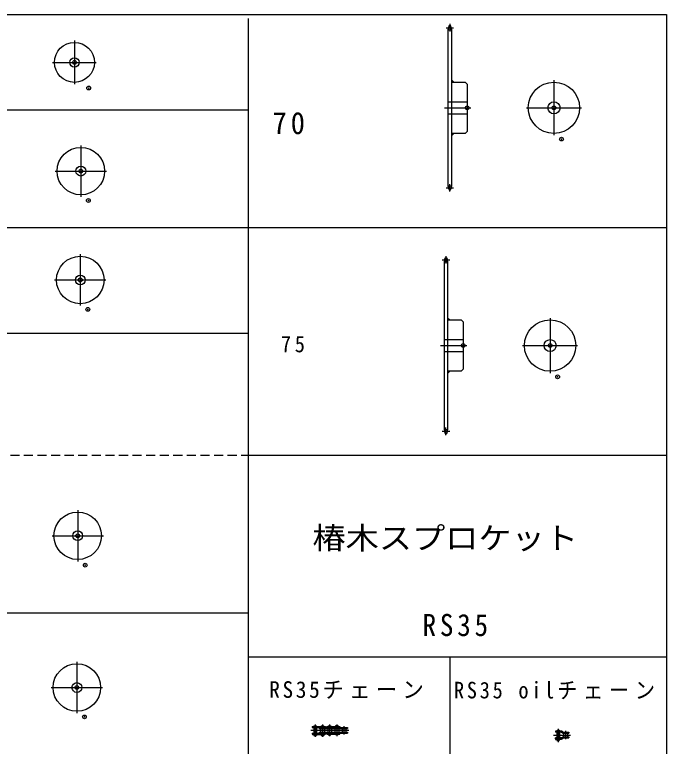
# Model space of a CAD drawing. Units: millimetres, scale not verified. Extents: x -3927 to 20054, y -11123 to 3558.
# Drawn here: x 3001 to 3865, y -1528 to -557 of the extents above; entities that cross this region are included whole.
import ezdxf
from ezdxf.enums import TextEntityAlignment as Align

# ---------------------------------------------------------------- set-up
doc = ezdxf.new("R2010")
doc.units = ezdxf.units.MM
doc.header["$LTSCALE"] = 10
doc.header["$PDMODE"] = 32
doc.header["$PDSIZE"] = 5
doc.linetypes.add('CHAIN2', pattern=[12, 9, -1, 1, -1])
doc.linetypes.add('DASHED1', pattern=[1.8, 1.2, -0.6])
doc.layers.add('0-3_エンジン', color=7, linetype='Continuous')
doc.styles.add('ＭＳ ゴシック', font='')
doc.styles.get('ＭＳ ゴシック').set_extended_font_data('MS Gothic')

msp = doc.modelspace()

# ---------------------------------------------------------------- linework, layer by layer
at = {"layer": '0-3_エンジン'}
for p, q in [((2122.08, -557.38), (3310.7, -557.38)), ((3310.7, -562.49), (3310.7, -2421.87)), ((3576.92, -571.93), (3578.84, -571.93)), ((3575.73, -785.17), (3575.73, -576.69)), ((3575.73, -577.32), (3580.03, -577.32)), ((3580.03, -576.69), (3580.03, -785.17)), ((3580.03, -643.93), (3583.03, -646.93)), ((3575.73, -672.93), (3600.73, -672.93)), ((2863.97, -683.46), (3310.7, -683.46)), ((3575.73, -688.93), (3600.73, -688.93)), ((3580.03, -717.93), (3583.03, -714.93)), ((3575.73, -784.54), (3580.03, -784.54)), ((3576.92, -789.93), (3578.84, -789.93)), ((2797.32, -839.76), (3310.7, -839.76)), ((3310.7, -839.76), (3864.85, -839.76)), ((3571.77, -879.81), (3573.69, -879.81)), ((3570.58, -1108.05), (3570.58, -884.57)), ((3570.58, -885.12), (3574.88, -885.12)), ((3574.88, -884.57), (3574.88, -1108.05)), ((3574.88, -959.31), (3577.88, -962.31)), ((2797.32, -979.72), (3310.7, -979.72)), ((3570.58, -988.31), (3595.58, -988.31)), ((3570.58, -1004.31), (3595.58, -1004.31)), ((3574.88, -1033.31), (3577.88, -1030.31)), ((3570.58, -1107.5), (3574.88, -1107.5)), ((3571.77, -1112.81), (3573.69, -1112.81)), ((3310.7, -1141.72), (3864.85, -1141.72)), ((3864.85, -1141.72), (3864.85, -1591.26)), ((2797.32, -1350.97), (3310.7, -1350.97)), ((3310.7, -1409.01), (3864.85, -1409.01)), ((3577.95, -1409.01), (3577.95, -1591.26)), ((3395.58, -1501.56), (3395.58, -1502.81)), ((3395.58, -1501.56), (3412.88, -1501.56)), ((3395.58, -1502.81), (3412.88, -1502.81)), ((3397.25, -1501.56), (3398.05, -1500.76)), ((3397.67, -1502.81), (3397.67, -1510.41)), ((3398.05, -1500.76), (3400.88, -1500.76)), ((3400.88, -1500.76), (3401.68, -1501.56)), ((3401.26, -1502.81), (3401.26, -1510.41)), ((3404.45, -1502.97), (3423.05, -1502.97)), ((3404.45, -1502.97), (3404.45, -1504.22)), ((3404.45, -1504.22), (3423.05, -1504.22)), ((3406.45, -1504.22), (3406.45, -1509)), ((3406.77, -1501.56), (3407.57, -1500.76)), ((3407.57, -1500.76), (3410.41, -1500.76)), ((3410.41, -1500.76), (3411.21, -1501.56)), ((3411.53, -1504.22), (3411.53, -1509)), ((3412.88, -1501.56), (3412.88, -1502.81)), ((3414.63, -1501.56), (3414.63, -1502.81)), ((3414.63, -1501.56), (3431.93, -1501.56)), ((3414.63, -1502.81), (3431.93, -1502.81)), ((3415.97, -1504.22), (3415.97, -1509)), ((3416.72, -1500.76), (3416.72, -1501.56)), ((3416.72, -1500.76), (3420.31, -1500.76)), ((3420.31, -1500.76), (3420.31, -1501.56)), ((3421.05, -1504.22), (3421.05, -1509)), ((3423.05, -1502.97), (3423.05, -1504.22)), ((3423.5, -1502.97), (3423.5, -1504.22)), ((3423.5, -1502.97), (3442.1, -1502.97)), ((3423.5, -1504.22), (3442.1, -1504.22)), ((3425.5, -1504.22), (3425.5, -1509)), ((3429.83, -1500.76), (3426.24, -1500.76)), ((3426.24, -1500.76), (3426.24, -1501.56)), ((3429.83, -1500.76), (3429.83, -1501.56)), ((3430.58, -1504.22), (3430.58, -1509)), ((3431.93, -1501.56), (3431.93, -1502.81)), ((3435.02, -1504.22), (3435.02, -1509)), ((3440.1, -1504.22), (3440.1, -1509)), ((3442.1, -1502.97), (3442.1, -1504.22)), ((3395.58, -1510.41), (3412.88, -1510.41)), ((3395.58, -1510.41), (3395.58, -1511.66)), ((3395.58, -1511.66), (3412.88, -1511.66)), ((3395.86, -1511.66), (3395.86, -1512.26)), ((3395.86, -1512.26), (3412.13, -1512.26)), ((3397.67, -1512.26), (3397.67, -1513.46)), ((3397.67, -1513.46), (3401.26, -1513.46)), ((3401.26, -1512.26), (3401.26, -1513.46)), ((3404.45, -1509), (3423.05, -1509)), ((3404.45, -1509), (3404.45, -1510.25)), ((3404.45, -1510.25), (3423.05, -1510.25)), ((3407.19, -1512.26), (3407.19, -1513.46)), ((3407.19, -1513.46), (3410.78, -1513.46)), ((3410.78, -1512.26), (3410.78, -1513.46)), ((3412.13, -1511.66), (3412.13, -1512.26)), ((3412.88, -1510.41), (3412.88, -1511.66)), ((3414.63, -1510.41), (3431.93, -1510.41)), ((3414.63, -1511.66), (3414.63, -1510.41)), ((3416.72, -1512.46), (3416.72, -1511.66)), ((3416.72, -1512.46), (3420.31, -1512.46)), ((3420.31, -1512.46), (3420.31, -1511.66)), ((3423.05, -1509), (3423.05, -1510.25)), ((3423.5, -1509), (3442.1, -1509)), ((3423.5, -1509), (3423.5, -1510.25)), ((3423.5, -1510.25), (3442.1, -1510.25)), ((3429.83, -1512.46), (3429.83, -1511.66)), ((3442.1, -1509), (3442.1, -1510.25)), ((3725.85, -1509.05), (3717.7, -1509.05)), ((3719.79, -1509.05), (3719.79, -1516.65)), ((3723.38, -1509.05), (3723.38, -1516.65)), ((3725.85, -1509.05), (3728, -1510.46)), ((3726.23, -1507.8), (3728.37, -1509.21)), ((3726.85, -1508.21), (3726.73, -1507.8)), ((3727.5, -1510.46), (3727.38, -1510.06)), ((3727.5, -1510.46), (3735.61, -1510.46)), ((3728.37, -1509.21), (3735.61, -1509.21)), ((3728.57, -1510.46), (3728.57, -1515.24)), ((3733.65, -1510.46), (3733.65, -1515.24)), ((3735.61, -1509.21), (3735.61, -1510.46)), ((3725.85, -1516.65), (3717.7, -1516.65)), ((3719.77, -1518.7), (3718.33, -1518.7)), ((3719.77, -1520.26), (3722.87, -1520.26)), ((3719.79, -1517.9), (3719.79, -1520.26)), ((3722.87, -1517.9), (3722.87, -1520.26)), ((3725.46, -1518.7), (3722.87, -1518.7)), ((3725.46, -1517.9), (3725.86, -1518.3)), ((3725.46, -1518.7), (3725.86, -1518.3)), ((3725.85, -1516.65), (3728, -1515.24)), ((3726.23, -1517.9), (3728.37, -1516.49)), ((3726.85, -1517.5), (3726.73, -1517.9)), ((3727.5, -1515.24), (3727.38, -1515.65)), ((3727.5, -1515.24), (3735.61, -1515.24)), ((3728.37, -1516.49), (3735.61, -1516.49)), ((3735.61, -1515.24), (3735.61, -1516.49))]:
    msp.add_line(p, q, dxfattribs=at)
at = {"layer": '0-3_エンジン', "linetype": 'CHAIN2'}
for p, q in [((3577.88, -569.74), (3577.88, -579.82)), ((3572.84, -574.78), (3582.92, -574.78)), ((3080.29, -591.72), (3080.29, -649.72)), ((3051.29, -620.72), (3109.29, -620.72)), ((3715.88, -644.43), (3715.88, -717.43)), ((3570.73, -680.93), (3605.73, -680.93)), ((3679.38, -680.93), (3752.38, -680.93)), ((3088.74, -730.91), (3088.74, -798.91)), ((3054.75, -764.91), (3122.74, -764.91)), ((3577.88, -792.12), (3577.88, -782.04)), ((3572.84, -787.08), (3582.92, -787.08)), ((3088, -875.29), (3088, -943.29)), ((3567.69, -882.58), (3577.77, -882.58)), ((3572.73, -877.54), (3572.73, -887.62)), ((3054, -909.29), (3122, -909.29)), ((3710.73, -959.81), (3710.73, -1032.81)), ((3565.58, -996.31), (3600.58, -996.31)), ((3674.23, -996.31), (3747.23, -996.31)), ((3572.73, -1115.08), (3572.73, -1105)), ((3567.69, -1110.04), (3577.77, -1110.04)), ((3084.62, -1214.56), (3084.62, -1282.56)), ((3050.62, -1248.56), (3118.62, -1248.56)), ((3083.53, -1415.84), (3083.53, -1483.84)), ((3049.53, -1449.84), (3117.53, -1449.84))]:
    msp.add_line(p, q, dxfattribs=at)
at = {"layer": '0-3_エンジン', "linetype": 'DASHED1'}
msp.add_line((2797.32, -1141.72), (3310.7, -1141.72), dxfattribs=at)
at = {"layer": '0-3_エンジン', "color": 6, "linetype": 'CHAIN2'}
for p, q in [((3399.46, -1498.76), (3399.46, -1515.46)), ((3408.99, -1498.76), (3408.99, -1515.46)), ((3418.51, -1498.76), (3418.51, -1514.46)), ((3428.04, -1498.76), (3428.04, -1514.46)), ((3437.56, -1500.97), (3437.56, -1512.25)), ((3393.58, -1506.61), (3444.1, -1506.61)), ((3715.39, -1512.85), (3737.61, -1512.85)), ((3721.59, -1504.76), (3721.59, -1522.26)), ((3721.59, -1504.76), (3721.59, -1522.26)), ((3731.11, -1507.21), (3731.11, -1518.49))]:
    msp.add_line(p, q, dxfattribs=at)
at = {"layer": '0-3_エンジン'}
for points in [[(3310.7, -557.38), (3828.69, -557.38), (3864.85, -557.38), (3864.85, -1141.72)], [(3580.03, -646.93), (3598.23, -646.93), (3600.73, -649.43), (3600.73, -712.43), (3598.23, -714.93), (3580.03, -714.93)], [(3574.88, -962.31), (3593.08, -962.31), (3595.58, -964.81), (3595.58, -1027.81), (3593.08, -1030.31), (3574.88, -1030.31)], [(3414.63, -1511.66), (3431.93, -1511.66), (3431.93, -1510.41)], [(3429.83, -1512.46), (3426.24, -1512.46), (3426.24, -1511.66)], [(3726.73, -1507.8), (3717.7, -1507.8), (3717.7, -1509.05)], [(3726.73, -1517.9), (3717.7, -1517.9), (3717.7, -1516.65)]]:
    msp.add_lwpolyline(points, dxfattribs=at)
for centre, radius in [((3080.29, -620.72), 26.5), ((3080.29, -620.72), 6.25), ((3715.88, -680.93), 34), ((3715.88, -680.93), 8), ((3088.74, -764.91), 31.5), ((3088.74, -764.91), 6.5), ((3088, -909.29), 31.5), ((3088, -909.29), 6.5), ((3710.73, -996.31), 34), ((3710.73, -996.31), 8), ((3084.62, -1248.56), 31.5), ((3084.62, -1248.56), 6.5), ((3083.53, -1449.84), 31.5), ((3083.53, -1449.84), 6.5)]:
    msp.add_circle(centre, radius, dxfattribs=at)
for centre, radius, start, end in [((3585.85, -576.69), 10.12, 151.94199, 180), ((3569.9, -576.69), 10.12, 0, 28.058), ((3585.85, -785.17), 10.12, 180, 208.058), ((3569.9, -785.17), 10.12, 331.94199, 0), ((3580.7, -884.57), 10.12, 151.94199, 180), ((3564.75, -884.57), 10.12, 0, 28.058), ((3580.7, -1108.05), 10.12, 180, 208.058), ((3564.75, -1108.05), 10.12, 331.94199, 0), ((3418.51, -1498.2), 3.13, 234.98322, 305.01675), ((3428.04, -1498.2), 3.13, 234.98322, 305.01675), ((3418.51, -1515.03), 3.13, 54.98323, 125.01675), ((3428.04, -1515.03), 3.13, 54.98323, 125.01675), ((3721.59, -1509.86), 3.1, 41.61656, 138.38342), ((3718.33, -1518.3), 0.4, 90, 270)]:
    msp.add_arc(centre, radius, start, end, dxfattribs=at)
for p in [(3080.29, -620.72), (3099.14, -654.72), (3600.73, -680.93), (3715.88, -680.93), (3725.88, -722.43), (3088.74, -764.91), (3098.74, -803.91), (3088, -909.29), (3098, -948.29), (3595.58, -996.31), (3710.73, -996.31), (3720.73, -1037.81), (3084.62, -1248.56), (3094.62, -1287.56), (3083.53, -1449.84), (3093.53, -1488.84)]:
    msp.add_point(p, dxfattribs=at)

# ---------------------------------------------------------------- texts
at = {"layer": '0-3_エンジン', "style": 'ＭＳ ゴシック', "width": 1.1}
msp.add_text('椿木スプロケット', height=29.33, dxfattribs=at).set_placement((3395.72, -1275.04), align=Align.BOTTOM_LEFT)
at = {"layer": '0-3_エンジン', "attachment_point": 7, "style": 'ＭＳ ゴシック'}
for s, insert, char_height in [('\\T1.27;\\W0.95;70', (3342.82, -716.33), 29.33), ('\\T1.36;\\W0.9;75', (3354.02, -1005.56), 21.99), ('\\T1.28;\\W0.9;RS35', (3541.66, -1382.07), 29.33), ('\\T1.24;\\W0.95;RS35チェーン', (3338.38, -1464.75), 21.99), ('\\T1.27;\\W0.9;RS35\\~oilチェーン', (3583.26, -1465.51), 21.99)]:
    msp.add_mtext(s, dxfattribs=dict(at, insert=insert, char_height=char_height))

doc.saveas('drawing.dxf')
